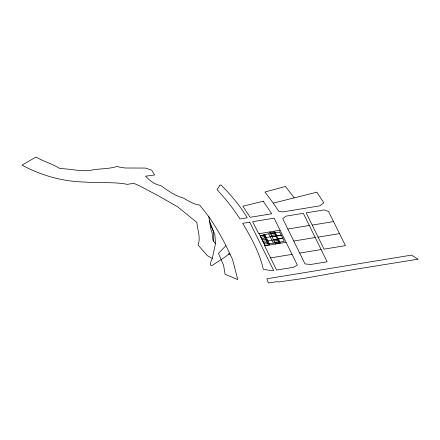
<?xml version="1.0" encoding="UTF-8"?>
<svg xmlns="http://www.w3.org/2000/svg" width="440" height="440" viewBox="0 0 440 440"><rect width="100%" height="100%" fill="white"/><g stroke="black" fill="none" stroke-linecap="round" stroke-linejoin="round"><path stroke-width="0.66" d="M212.262 258.456L215.562 243.419L214.825 234.41L210.007 223.911L208.78 216.634L199.755 205.079C193.545 204.463 188.194 200.618 182.771 197.808C174.383 195.591 167.656 190.41 160.715 185.488C154.77 184.74 149.573 180.466 145.547 176.204L154.594 174.999L151.784 170.143L145.398 168.069L125.169 167.998L118.635 166.969L117.623 166.26C108.554 169.362 98.769 168.311 89.43 170.561C79.536 171.413 69.784 168.696 59.939 168.603C52.365 163.806 43.692 161.524 36.003 157.041L22 165.105C41.267 175.577 62.915 181.583 84.859 182.045C99.088 183.354 113.355 181.599 127.496 184.371L133.612 183.26L138.859 185.493L158.268 195.745L177.661 206.861L196.873 222.437C197.351 229.796 201.042 237.749 197.984 244.959L207.323 255.629L212.262 258.456L210.749 262.169L210.513 265.265L212.256 265.397L225.896 256.471L229.565 253.242C223.795 240.411 216.706 228.256 208.78 216.634M225.891 245.713L218.466 253.446L223.564 265.232L225.088 274.302L237.76 279.565L232.507 259.375L229.565 253.242M273.262 203.115L316.882 192.17L323.757 202.802L320.089 205.805L282.799 211.915L278.751 211.282L272.882 202.576L264.946 192.038L285.483 186.45L294.201 197.863M280.082 230.247L258.714 233.745L252.604 221.7L274.093 218.147L297.352 265.067L293.612 267.267L276.557 270.061L264.649 245.828L286.072 242.319M287.832 229.009L305.047 263.912L310.75 264.468L327.129 261.789L303.336 213.312L285.835 216.178L282.706 218.625L287.832 229.009L309.315 225.489M312.208 225.082L333.536 221.584M270.061 232.705L274.829 231.924L276.859 236.055M260.139 235.598L264.913 234.817L269.902 244.965M265.012 235.021L260.244 235.802L264.979 245.443L269.753 244.662M270.738 234.086L275.506 233.305M260.92 237.182L265.689 236.401M271.414 235.461L276.183 234.68M264.996 237.705L281.204 235.048M261.596 238.557L266.365 237.776M272.091 236.841L281.336 235.323M262.273 239.938L267.041 239.151M262.95 241.313L267.718 240.532M273.444 239.591L282.695 238.079M266.624 241.01L282.827 238.354M263.626 242.688L268.4 241.907M274.12 240.972L278.894 240.191M264.303 244.068L269.077 243.287M274.797 242.347L279.571 241.566M275.473 243.722L280.247 242.941L278.218 238.81M293.766 241.032L315.216 237.518M318.12 237.127L339.493 233.624L345.439 245.63L324.016 249.139L306.196 212.845L324.027 209.919L328.515 211.453L339.493 233.624M270.584 257.884L292.039 254.364M299.695 253.072L321.123 249.563M228.41 254.023L230.06 254.265M215.463 243.733L212.971 240.273L211.954 232.276L211.052 230.126L210.007 223.911M276.568 236.104L277.921 238.86M274.483 232.903L279.065 242.215M269.687 231.946L275.627 244.03M268.763 233.838L273.339 243.155M259.193 233.668L265.128 245.751M209.468 220.698L213.246 230.973L213.686 241.263M219.918 185.235L217.063 189.596L225.731 199.49A390.907 225.687 0 0 1 237.694 215.512L239.965 218.961L247.247 217.773C240.042 205.656 230.863 194.86 220.935 184.905L219.918 185.235M263.291 201.229L242.847 206.212L250.157 217.299L271.716 213.774L263.291 201.229M418 259.182L352.677 269.72L303.996 278.388L279.037 281.897L276.161 281.754L268.329 282.959L266.937 278.773L411.543 255.112L418 259.182M249.7 222.178L242.721 223.328C251.246 237.787 259.595 252.698 263.28 269.231L269.836 270.408L273.647 270.468L249.7 222.178M279.725 232.045L263.522 234.702L268.098 244.013L284.306 241.357L279.725 232.045"/></g></svg>
